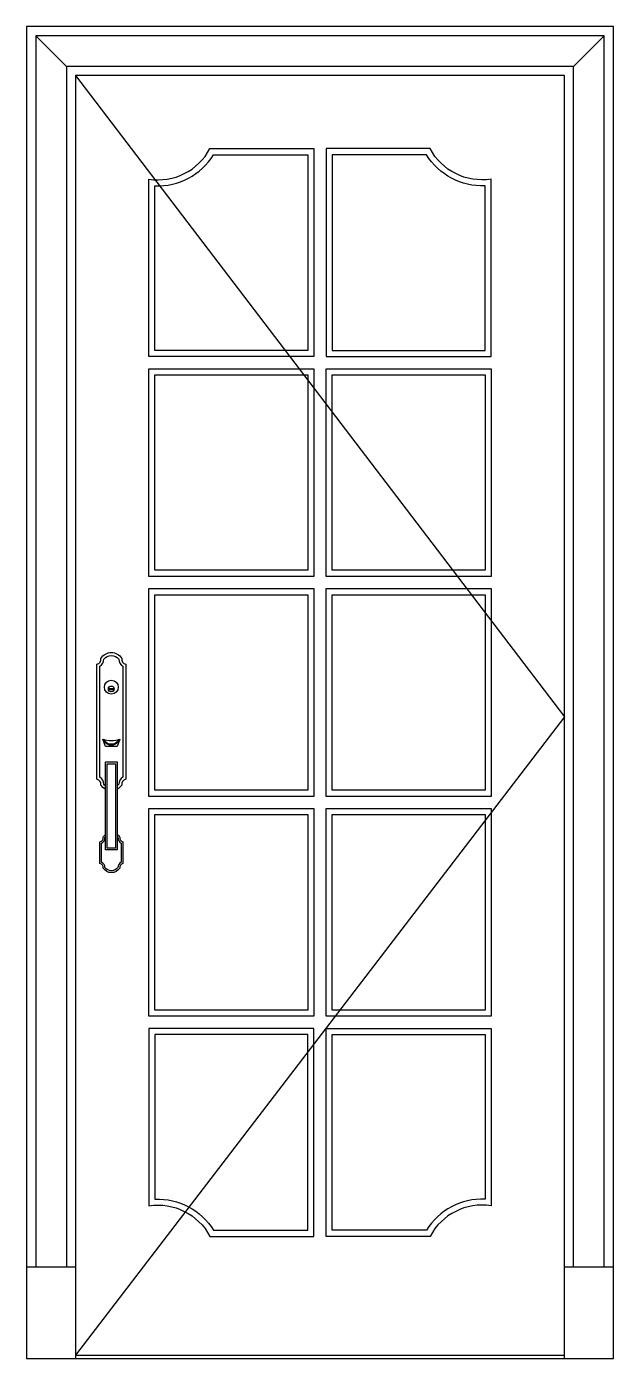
# Model space of a CAD drawing. Header units: metres. Extents: x 0 to 960, y 0 to 2180.
import ezdxf

# ---------------------------------------------------------------- set-up
doc = ezdxf.new("R2010")
doc.units = ezdxf.units.M
for name, color, linetype in [('2', 2, 'Continuous'), ('3', 3, 'Continuous'), ('4', 4, 'Continuous'), ('7', 7, 'Continuous'), ('BH', 3, 'Continuous')]:
    doc.layers.add(name, color=color, linetype=linetype)

msp = doc.modelspace()

# ---------------------------------------------------------------- hatches: boundary and pattern name
at = {"layer": 'BH'}
h = msp.add_hatch(dxfattribs=at)
h.set_pattern_fill('AR-RROOF', scale=500)
h.paths.add_polyline_path([(460, 1970.37), (305.77, 1970.37, -0.25), (217.64, 1919.35), (422.84, 1650.02), (460, 1650.02)])
h.paths.add_polyline_path([(217.64, 1919.35, -0.02), (210, 1919.39), (210, 1650.02), (422.84, 1650.02)])
h.paths.add_polyline_path([(750, 1650.02), (750, 1919.39, -0.27), (654.23, 1970.37), (500, 1970.37), (500, 1650.02)])
h.paths.add_polyline_path([(500, 1610.02), (500, 1548.75), (697.13, 1290.02), (750, 1290.02), (750, 1610.02)])
h.paths.add_polyline_path([(500, 1290.02), (697.13, 1290.02), (500, 1548.75)])
h.paths.add_polyline_path([(460, 1601.25), (453.32, 1610.02), (210, 1610.02), (210, 1290.02), (460, 1290.02)])
h.paths.add_polyline_path([(460, 930.02), (460, 1250.02), (210, 1250.02), (210, 930.02)])
h.paths.add_polyline_path([(750, 1220.62), (727.6, 1250.02), (500, 1250.02), (500, 930.02), (750, 930.02)])
h.paths.add_polyline_path([(210, 890.02), (210, 570.02), (460, 570.02), (460, 890.02)])
h.paths.add_polyline_path([(500, 890.02), (500, 570.02), (512.55, 570.02), (750, 880.19), (750, 890.02)])
h.paths.add_polyline_path([(512.55, 570.02), (750, 570.02), (750, 880.19)])
h.paths.add_polyline_path([(500, 209.68), (654.23, 209.68, -0.27), (750, 260.66), (750, 530.02), (500, 530.02)])
h.paths.add_polyline_path([(265.76, 247.64, -0.13), (305.77, 209.68), (460, 209.68), (460, 501.38)])
h.paths.add_polyline_path([(210, 530.02), (210, 260.66, -0.14), (265.76, 247.64), (460, 501.38), (460, 530.02)])
h.paths.add_polyline_path([(750, 1250.02), (727.6, 1250.02), (750, 1220.63)])

# ---------------------------------------------------------------- linework, layer by layer
at = {"layer": '2'}
msp.add_line((0, 0), (960, 0), dxfattribs=at)
at = {"layer": '3'}
for p, q in [((15, 2165), (65, 2115)), ((895, 2115), (945, 2165)), ((133.92, 1096.7), (143.16, 1096.7)), ((133.92, 1094.82), (143.16, 1094.82)), ((80, 5), (880, 5))]:
    msp.add_line(p, q, dxfattribs=at)
for points in [[(945, 150), (945, 2165), (15, 2165), (15, 150)], [(895, 150), (895, 2115), (65, 2115), (65, 150)], [(80, 2100), (880, 1050), (80, 5)]]:
    msp.add_lwpolyline(points, dxfattribs=at)
for points in [[(470, 1640.02), (200, 1640.02), (200, 1930.37, 0.32), (300, 1980.37), (470, 1980.37)], [(460, 1650.02), (210, 1650.02), (210, 1919.39, 0.27), (305.77, 1970.37), (460, 1970.37)], [(490, 1640.02), (760, 1640.02), (760, 1930.37, -0.32), (660, 1980.37), (490, 1980.37)], [(500, 1650.02), (750, 1650.02), (750, 1919.39, -0.27), (654.23, 1970.37), (500, 1970.37)], [(470, 540.02), (200, 540.02), (200, 249.68, -0.32), (300, 199.68), (470, 199.68)], [(460, 530.02), (210, 530.02), (210, 260.66, -0.27), (305.77, 209.68), (460, 209.68)], [(490, 540.02), (760, 540.02), (760, 249.68, 0.32), (660, 199.68), (490, 199.68)], [(500, 530.02), (750, 530.02), (750, 260.66, 0.27), (654.23, 209.68), (500, 209.68)]]:
    msp.add_lwpolyline(points, format="xyb", close=True, dxfattribs=at)
for points in [[(470, 1280.02), (200, 1280.02), (200, 1620.02), (470, 1620.02)], [(490, 1620.02), (760, 1620.02), (760, 1280.02), (490, 1280.02)], [(460, 1290.02), (210, 1290.02), (210, 1610.02), (460, 1610.02)], [(500, 1610.02), (750, 1610.02), (750, 1290.02), (500, 1290.02)], [(470, 920.02), (200, 920.02), (200, 1260.02), (470, 1260.02)], [(460, 930.02), (210, 930.02), (210, 1250.02), (460, 1250.02)], [(490, 1260.02), (760, 1260.02), (760, 920.02), (490, 920.02)], [(500, 1250.02), (750, 1250.02), (750, 930.02), (500, 930.02)], [(131.94, 835.24), (131.94, 973.44), (145.14, 973.44), (145.14, 835.24)], [(470, 560.02), (200, 560.02), (200, 900.02), (470, 900.02)], [(490, 900.02), (760, 900.02), (760, 560.02), (490, 560.02)], [(460, 570.02), (210, 570.02), (210, 890.02), (460, 890.02)], [(500, 890.02), (750, 890.02), (750, 570.02), (500, 570.02)]]:
    msp.add_lwpolyline(points, close=True, dxfattribs=at)
for points in [[(129.11, 937.11, -0.06), (126.36, 939.92, 0.26), (119.69, 951.17), (119.69, 1133.3, 0.26), (126.36, 1144.55, -0.5), (150.72, 1144.55, 0.26), (157.39, 1133.3), (157.39, 951.17, 0.26), (150.72, 939.92, -0.06), (147.96, 937.11, -0.06)], [(126.23, 1013.08, 0.2), (134.99, 1005.95), (142.09, 1005.95, 0.2), (150.85, 1013.08, 0.19)], [(147.96, 854.05, -0.04), (149.4, 852.37, 0.29), (154.73, 843.63), (154.73, 812.2, 0.29), (149.4, 803.46, -0.51), (128.03, 803.46, 0.29), (122.69, 812.2), (122.69, 843.63, 0.29), (128.03, 852.37, -0.03), (129.11, 853.69, -0.03)]]:
    msp.add_lwpolyline(points, format="xyb", dxfattribs=at)
msp.add_circle((138.54, 1095.76), 4.71, dxfattribs=at)
at = {"layer": '4'}
msp.add_lwpolyline([(960, 0), (960, 2180), (0, 2180), (0, 0)], dxfattribs=at)
at = {"layer": '7'}
for p, q in [((0, 150), (80, 150)), ((880, 150), (960, 150))]:
    msp.add_line(p, q, dxfattribs=at)
msp.add_lwpolyline([(880, 0), (880, 2100), (80, 2100), (80, 0)], dxfattribs=at)
for points in [[(129.11, 931.51, -0.13), (121.58, 938.57, 0.39), (114.98, 947.99), (114.98, 1136.48, 0.39), (121.58, 1145.9, -0.56), (155.5, 1145.9, 0.39), (162.1, 1136.48), (162.1, 947.99, 0.39), (155.5, 938.57, -0.13), (147.96, 931.51, -0.13)], [(124.4, 1013.6, 0.22), (134.79, 1004.54), (142.29, 1004.54, 0.22), (152.67, 1013.6, 0.22)], [(147.96, 857.73, -0.1), (152.28, 853.14, 0.39), (157.56, 845.6), (157.56, 810.23, 0.39), (152.28, 802.69, -0.56), (125.14, 802.69, 0.39), (119.87, 810.23), (119.87, 845.6, 0.39), (125.14, 853.14, -0.09), (129.11, 857.48, -0.09)]]:
    msp.add_lwpolyline(points, format="xyb", dxfattribs=at)
msp.add_lwpolyline([(124.4, 1013.6, 0.15), (152.67, 1013.6), (147.96, 1001.71), (129.11, 1001.71)], format="xyb", close=True, dxfattribs=at)
msp.add_lwpolyline([(129.11, 832.41), (129.11, 976.27), (147.96, 976.27), (147.96, 832.41)], close=True, dxfattribs=at)
msp.add_circle((138.54, 1098.78), 11.31, dxfattribs=at)

doc.saveas('drawing.dxf')
